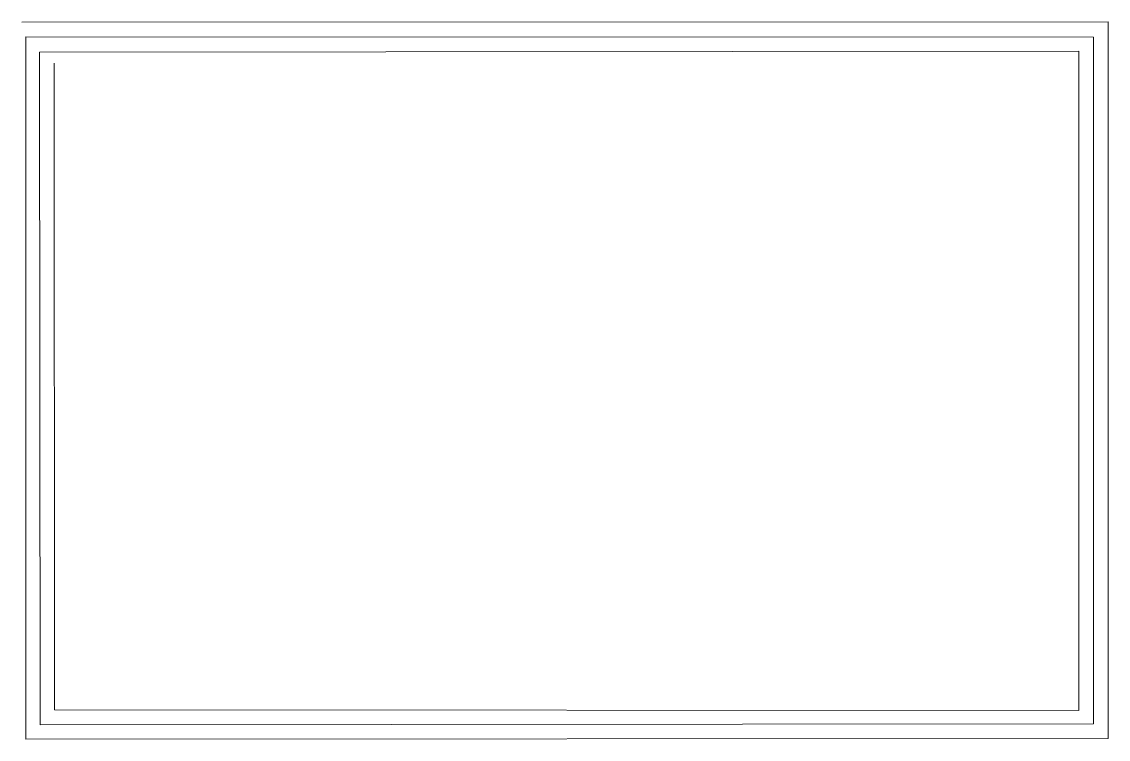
# Model space of a CAD drawing. Header units: inches. Extents: x 36 to 65.6, y -60.6 to -41.
import ezdxf

# ---------------------------------------------------------------- set-up
doc = ezdxf.new("R2010")
doc.units = ezdxf.units.IN
doc.header["$MEASUREMENT"] = 0
doc.layers.add('Traced antenna', color=7, linetype='Continuous')

msp = doc.modelspace()

# ---------------------------------------------------------------- linework, layer by layer
at = {"layer": 'Traced antenna', "color": 177, "lineweight": 20, "true_color": 0x2e3092}
msp.add_lwpolyline([(35.954, -41.043), (65.633, -41.027), (65.628, -60.601), (36.068, -60.624), (36.066, -41.44), (65.233, -41.446), (65.231, -60.204), (36.455, -60.228), (36.441, -41.859), (64.828, -41.832), (64.828, -59.834), (36.851, -59.816), (36.843, -42.157)], dxfattribs=at)

doc.saveas('drawing.dxf')
